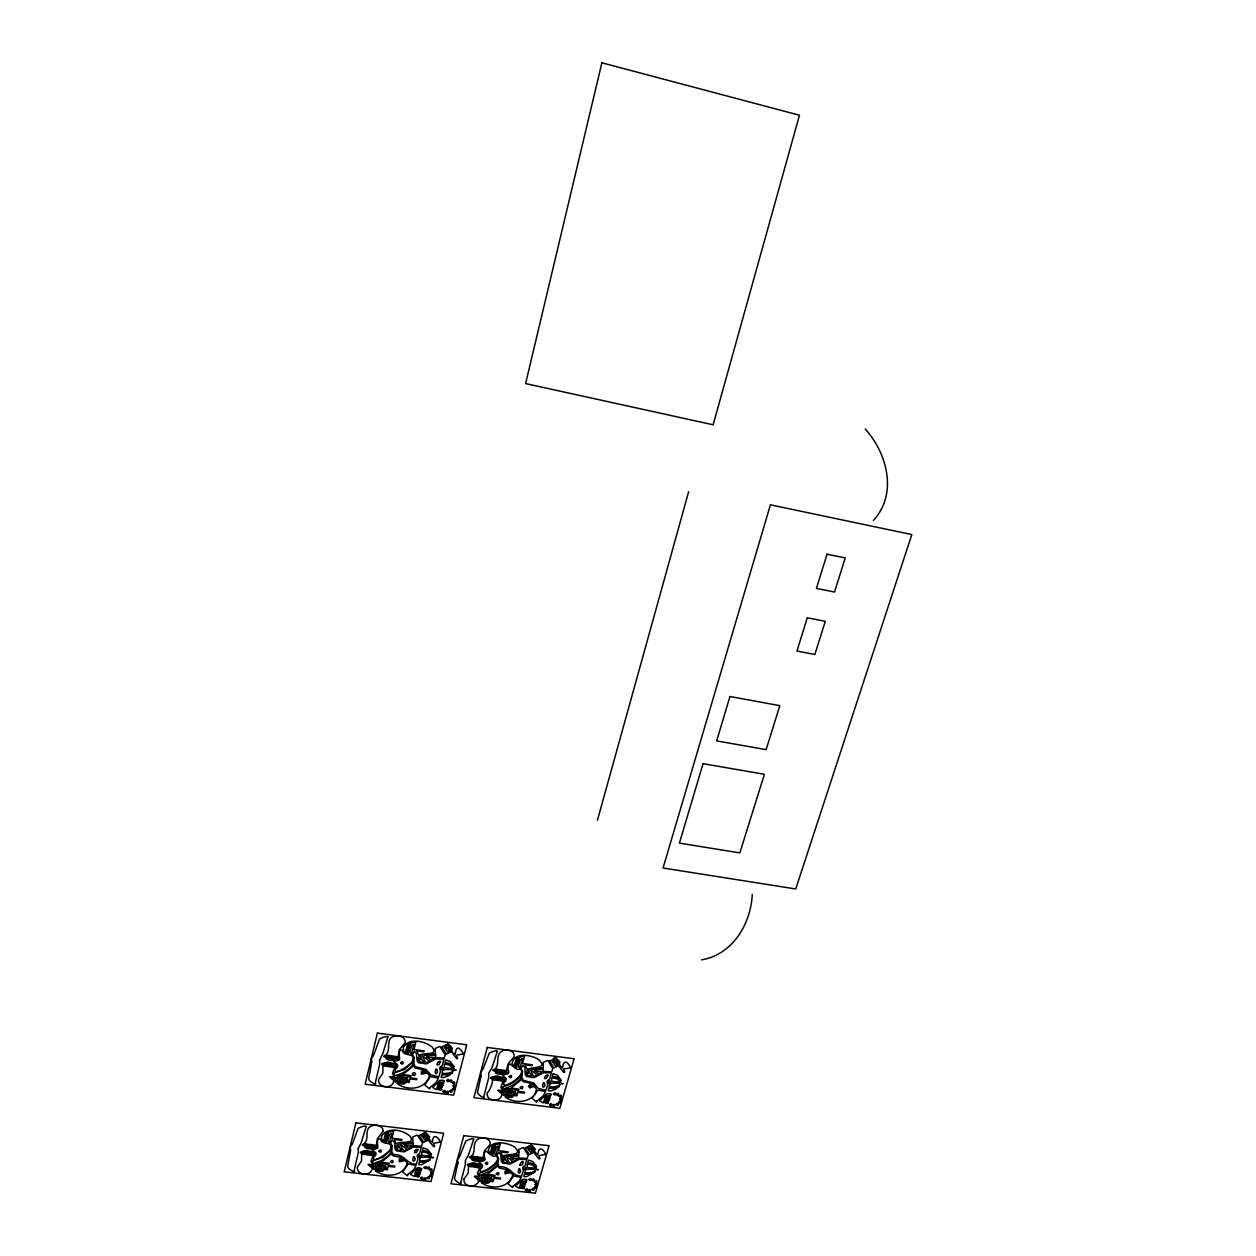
<?xml version="1.0" encoding="UTF-8"?>
<svg xmlns="http://www.w3.org/2000/svg" width="1256" height="1256" viewBox="0 0 1256 1256"><rect width="100%" height="100%" fill="white"/><g stroke="black" fill="none" stroke-linecap="round" stroke-linejoin="round"><path stroke-width="1.5" d="M384.524 1168.111C385.859 1163.448 387.555 1170.121 384.619 1168.363M487.328 1181.347C488.914 1185.381 490.955 1174.517 488.286 1178.191M406.285 1080.694C407.682 1075.842 409.44 1082.86 406.41 1080.992M505.634 1094.792C507.063 1099.11 509.575 1087.759 506.592 1091.574M373.409 1168.52C375.151 1172.633 376.737 1161.612 374.304 1165.317M375.999 1168.944C377.554 1172.79 379.626 1161.973 376.879 1165.647M378.731 1169.132C380.317 1173.355 382.374 1162.177 379.563 1166.023M381.384 1169.54C382.86 1173.387 385.105 1162.632 382.279 1166.212M397.603 1081.369C399.235 1085.765 401.339 1074.084 398.482 1078.119M400.381 1081.714C402.046 1086.063 404.055 1074.539 401.292 1078.402M403.082 1082.17C404.526 1086.236 406.944 1074.963 403.977 1078.778M514.128 1094.133C515.588 1089.407 517.111 1096.127 514.254 1094.447M484.738 1181.048C486.308 1185.162 488.349 1174.14 485.648 1178.002M503.075 1094.478C504.441 1098.78 506.922 1087.586 504.064 1091.181M508.335 1095.138C509.873 1099.408 512.134 1088.01 509.292 1091.919M490.421 1180.012C491.834 1175.522 493.373 1181.912 490.562 1180.342M752.281 894.351C750.884 923.819 732.625 954.701 701.617 959.835M597.448 820.199L688.649 491.693M395.844 1077.758C399.314 1074.571 395.64 1085.953 394.965 1081.039A11.147 9.122 -8.1 0 1 395.656 1078.072M480.499 1177.39C483.764 1174.282 480.326 1185.036 479.572 1180.467A10.723 8.525 -11.1 0 1 480.294 1177.688M483.026 1177.673C486.386 1174.69 482.775 1185.397 482.1 1180.75A10.723 8.525 -11.1 0 1 482.822 1177.971M511.946 1092.218C515.337 1089.156 511.679 1100.193 510.957 1095.467A10.912 8.902 -11.9 0 1 511.726 1092.563M438.564 1081.526C439.333 1079.265 446.084 1080.348 444.326 1081.667A3.313 2.716 -9.3 0 1 443.729 1081.966L438.532 1082.578L436.507 1089.69L432.676 1087.46L435.769 1084.336A39.956 32.876 -8.1 0 0 437.088 1083.347L437.999 1082.515M416.191 1168.63L417.965 1167.515L421.953 1168.63A3.25 2.591 -8.9 0 1 421.262 1169.006L416.176 1169.634L414.213 1176.448L410.445 1174.36L413.46 1171.346A39.187 31.431 -7.9 0 0 414.747 1170.388L415.642 1169.572M545.575 1094.902C546.282 1092.798 552.954 1093.599 551.196 1095.028A3.25 2.653 -12.8 0 1 550.615 1095.326L545.528 1095.938L543.346 1102.925L539.688 1100.79L542.78 1097.666A39.172 32.106 -11.8 0 0 544.084 1096.692L545.01 1095.876M521.303 1180.514C522.025 1178.473 528.54 1179.211 526.829 1180.593A3.187 2.543 -12.1 0 1 526.248 1180.891L521.256 1181.519L519.168 1188.207L515.541 1186.166L518.571 1183.183A38.418 30.741 -11.2 0 0 519.858 1182.241L520.753 1181.456M413.554 1156.87L413.46 1157.012A10.299 8.242 -9 0 0 412.91 1159.382L412.863 1160.073A1.79 1.429 -8.7 0 0 413.679 1161.141L414.763 1160.403A7.081 5.668 -8.5 0 0 415.061 1158.676L415.061 1158.519M437.779 1062.388L437.7 1062.529A9.954 8.18 -9.3 0 0 436.884 1064.711L438.721 1064.994L440.401 1061.744M519.058 1168.975L518.964 1169.101A10.095 8.054 -12.2 0 0 518.367 1171.44L518.304 1172.115A1.758 1.397 -11.9 0 0 519.073 1173.167L520.141 1172.445A6.955 5.542 -11.7 0 0 520.486 1170.733L520.486 1170.592M415.234 1150.465L415.312 1150.339A9.765 7.819 -9 0 0 414.449 1152.553L416.254 1152.82L417.887 1149.695M545.355 1076.109L545.277 1076.251A9.765 7.991 -13 0 0 544.413 1078.386L546.203 1078.668L547.946 1075.544M435.942 1069.217L435.879 1069.296A10.488 8.619 -9.3 0 0 435.283 1071.823L435.22 1072.545A1.821 1.492 -9 0 0 436.052 1073.676L437.151 1072.922A7.222 5.919 -8.8 0 0 437.465 1071.101L437.481 1070.944M543.377 1082.813L543.298 1082.908A10.299 8.415 -13 0 0 542.655 1085.388L542.576 1086.095A1.79 1.46 -12.7 0 0 543.346 1087.194L544.445 1086.456A7.081 5.793 -12.5 0 0 544.806 1084.666L544.821 1084.509M873.438 520.392C897.883 493.812 887.285 453.4 865.227 429.018M374.162 1156.336C369.547 1165.945 390.538 1151.752 390.506 1148.91C393.348 1140.385 381.997 1145.99 380.301 1138.878C375.513 1137.889 378.26 1146.116 377.805 1148.251L372.153 1149.821L376.078 1153.087L375.56 1155.661A12.591 10.048 -7.7 0 0 374.681 1156.022L374.508 1156.117M384.195 1065.402L384.32 1065.308A1.978 1.633 -7.3 0 0 387.586 1065.889A1.978 1.633 -7.4 0 0 390.663 1066.391A1.978 1.633 -7.5 0 0 393.599 1067.003L394.604 1067.6L392.516 1073.503L394.463 1076.832L389.47 1076.659L393.725 1080.568C393.583 1089.611 376.957 1088.277 378.715 1079.249L382.907 1073.032L382.907 1065.857A1.994 1.649 -7.2 0 0 383.818 1065.638L383.944 1065.559M493.011 1079.139L493.121 1079.045A1.947 1.586 -11 0 0 496.308 1079.611A1.947 1.586 -11.1 0 0 499.291 1080.097A1.947 1.586 -11.2 0 0 502.133 1080.71L503.106 1081.29L500.893 1087.084L502.698 1090.349L497.831 1090.192L501.882 1094.023C501.615 1102.831 485.334 1101.685 487.281 1092.736C490.625 1090.428 493.828 1078.92 492.054 1079.563M395.97 1068.197L396.142 1068.071A12.827 10.503 -7.9 0 1 397.226 1067.6L397.76 1064.915L393.787 1061.461L399.565 1059.876C400.052 1057.615 397.257 1049.058 402.155 1050.095C403.804 1057.489 415.548 1051.853 412.502 1060.676C412.769 1064.225 389.58 1078.15 396.331 1067.977M469.713 1163.621L473.292 1162.773L480.451 1164.469L478.85 1164.893A1.9 1.523 -10.6 0 0 476.369 1164.971A1.9 1.523 -10.6 0 0 473.308 1164.595A1.9 1.523 -10.5 0 0 470.215 1164.281L469.822 1163.715M362.67 1151.281L366.454 1150.496L373.833 1152.239L372.216 1152.678A1.947 1.554 -7.4 0 0 369.672 1152.741A1.947 1.554 -7.3 0 0 366.517 1152.364A1.947 1.554 -7.2 0 0 363.345 1152.035A1.9 1.523 -7.1 0 0 362.654 1151.328M509.292 1097.32L511.914 1097.383L513.861 1095.515L516.813 1095.891L517.786 1092.343L524.192 1093.144L524.474 1092.155L517.66 1091.15L519.011 1089.203L511.066 1088.057L521.319 1079.595L523.25 1081.652L531.382 1083.426L528.478 1086.157L529.891 1088.026C538.118 1082.86 538.102 1094.117 531.366 1097.681C523.783 1103.16 512.291 1102.423 504.975 1096.833L507.345 1096.519A5.008 4.082 -11.6 0 0 508.036 1096.943M471.581 1156.085C476.338 1152.05 471.707 1142.615 477.971 1139.223C482.069 1136.319 491.033 1138.234 490.185 1144.342L484.376 1151.014L483.183 1157.325L481.221 1157.718A1.9 1.523 -10.7 0 0 478.52 1157.608A1.9 1.523 -10.6 0 0 475.459 1157.231A1.915 1.523 -10.5 0 0 472.35 1156.917L472.256 1156.697A1.9 1.523 -10.4 0 0 471.581 1156.085L472.02 1156.383M386.016 1054.993C390.286 1050.581 387.115 1043.579 390.255 1038.555C394.4 1033.719 405.798 1035.242 405.186 1042.684L399.267 1049.733L398.183 1056.437L396.142 1056.83A1.978 1.633 -7.5 0 0 393.316 1056.688A1.978 1.633 -7.4 0 0 390.098 1056.265A1.978 1.633 -7.3 0 0 386.848 1055.888A1.978 1.633 -7.2 0 0 386.66 1055.527L386.267 1055.134M493.137 1076.769L496.779 1075.905L504.064 1077.742L502.431 1078.182A1.947 1.586 -11.2 0 0 499.904 1078.245A1.947 1.586 -11.1 0 0 496.795 1077.821A1.947 1.586 -11 0 0 493.639 1077.475L493.247 1076.863A1.963 1.617 -10.9 0 1 493.53 1077.208M384.383 1063.094L387.978 1062.121L395.483 1064.005L393.834 1064.444A1.978 1.633 -7.5 0 0 391.244 1064.507A1.978 1.633 -7.4 0 0 388.041 1064.068A1.978 1.633 -7.3 0 0 384.791 1063.706L384.744 1063.565A1.994 1.649 -7.2 0 0 384.257 1062.968M397.76 1081.353A11.147 9.122 -8.1 0 1 398.293 1078.402M438.14 1062.435A1.617 1.319 -9.1 0 1 440.605 1061.477M436.319 1069.076A1.821 1.492 -9 0 1 436.994 1070.818M403.239 1082.028A11.131 9.106 -8.3 0 1 403.773 1079.092M400.538 1081.699A11.131 9.106 -8.2 0 1 401.072 1078.747M376.172 1168.802A10.927 8.713 -8 0 1 376.674 1165.992M373.566 1168.52A10.943 8.729 -7.9 0 1 374.068 1165.694M415.673 1150.386A1.586 1.272 -8.8 0 1 418.091 1149.444M413.915 1156.745A1.79 1.429 -8.7 0 1 414.59 1158.393M381.541 1169.415A10.927 8.713 -8.1 0 1 382.044 1166.589M378.888 1169.116A10.927 8.713 -8 0 1 379.391 1166.29M509.182 1097.336A4.208 3.438 -11.6 0 1 508.036 1096.943M508.492 1095.122A10.927 8.902 -11.9 0 1 509.088 1092.233M543.738 1082.672A1.79 1.46 -12.6 0 1 544.35 1084.383M545.716 1076.157A1.586 1.287 -12.8 0 1 548.134 1075.215M503.232 1094.463A10.927 8.918 -11.7 0 1 503.829 1091.574M505.791 1094.792A10.927 8.902 -11.8 0 1 506.388 1091.888M519.419 1168.834A1.758 1.397 -11.9 0 1 520.031 1170.466M487.485 1181.331A10.707 8.509 -11.3 0 1 488.05 1178.568M484.895 1181.048A10.707 8.525 -11.2 0 1 485.475 1178.269M483.937 1155.834L485.209 1159.1L484.439 1160.544L478.881 1162.098L482.602 1165.285L482.021 1167.829A12.34 9.828 -10.9 0 0 481.158 1168.19C473.826 1178.944 505.493 1161.078 495.743 1155.897C489.84 1158.487 485.114 1144.64 483.937 1155.834M507.675 1068.228L508.947 1072.184L508.146 1073.692L502.479 1075.262L506.262 1078.637L505.65 1081.29A12.576 10.268 -11.5 0 0 504.771 1081.652C497.345 1092.563 528.525 1075.199 520.22 1068.966C513.908 1072.2 509.449 1057.175 507.675 1068.228M395.954 1145.912L396.346 1147.576L399.078 1146.21L398.466 1144.53L395.954 1145.912M506.922 1068.935L506.906 1070.316L504.896 1070.709A1.947 1.601 -11.3 0 0 502.149 1070.567A1.947 1.601 -11.2 0 0 499.025 1070.143A1.947 1.601 -11.1 0 0 495.869 1069.782L495.822 1069.672A1.931 1.586 -11 0 0 495.084 1068.903C499.982 1064.664 495.257 1054.914 501.709 1051.335C505.964 1048.289 515.101 1050.534 514.128 1056.798L508.146 1063.722L506.922 1068.935M418.075 1057.583L418.468 1059.342L421.247 1057.929L420.65 1056.17L418.075 1057.583M424.528 1136.868C427.747 1140.103 431.389 1130.824 424.528 1136.868M457.906 1162.852L454.452 1178.521A7.269 5.793 -10.2 0 0 455.661 1180.624L457.498 1182.084A23.566 18.824 -10.5 0 0 458.864 1182.885L461.015 1183.733L460.983 1182.555A4.883 3.894 -10.3 0 1 460.889 1181.723L465.301 1164.862A14.35 11.461 -9.9 0 0 465.364 1163.496L465.411 1160.308L468.174 1155.551A23.613 18.95 -9.7 0 0 468.928 1153.683L473.496 1139.757A8.713 7.002 -10.7 0 1 473.967 1139.051L471.989 1138.752A29.28 23.424 -10.6 0 0 469.681 1139.333L466.51 1140.636A5.118 4.113 -10.3 0 0 465.678 1141.327L459.963 1155.865A12.78 10.236 -9.7 0 1 459.068 1157.341L457.404 1159.633L457.686 1161.266A10.252 8.195 -9.7 0 1 457.875 1162.381L457.906 1162.852M488.38 1150.606L490.201 1153.699L492.509 1145.268L500.406 1143.651L498.475 1150.606L508.225 1151.893L507.801 1152.725L500.924 1151.925L502.416 1156.195C507.785 1153.306 524.474 1156.431 514.442 1146.901C507.22 1142.254 490.201 1139.49 488.38 1150.606M519.984 1165.113C523.014 1167.044 525.087 1158.189 520.879 1162.679A9.577 7.646 -12.2 0 0 520.062 1164.736L519.984 1165.113M518.901 1152.113L518.744 1157.954L527.128 1158.487L528.258 1155.41L523.36 1147.513L518.759 1149.46L518.901 1152.113M447.246 1048.383C450.48 1051.806 454.311 1042.119 447.246 1048.383M358.18 1148.675L358.337 1151.234A14.648 11.712 -6.6 0 1 358.321 1152.631L354.302 1169.776A4.993 3.972 -7.2 0 0 354.412 1170.623L354.475 1171.817L352.261 1170.953A24.037 19.233 -7.3 0 1 350.832 1170.152L348.901 1168.661A7.41 5.919 -7 0 1 347.598 1166.51L350.644 1150.088A10.472 8.384 -6.5 0 0 350.408 1148.957L350.063 1147.293L351.696 1144.97A13.031 10.472 -6.4 0 0 352.575 1143.462L358.007 1128.673A5.228 4.208 -7 0 1 358.855 1127.982L362.042 1126.648A29.877 23.943 -7.4 0 1 364.413 1126.051L366.454 1126.365A8.886 7.175 -7.3 0 0 365.983 1127.087L361.712 1141.249A24.099 19.358 -6.3 0 1 360.99 1143.148L358.18 1148.675M360.441 1152.568C363.314 1155.08 362.089 1149.523 360.441 1152.506M362.403 1145.064C365.308 1147.623 364.036 1141.987 362.403 1145.064M363.706 1153.055C366.532 1155.599 365.339 1150.088 363.706 1153.008M365.684 1145.566C368.369 1148.172 367.537 1142.552 365.7 1145.456M481.111 1075.858L477.484 1092.202A7.41 6.045 -10.7 0 0 478.709 1094.431L480.577 1095.97A24.021 19.656 -11.1 0 0 481.959 1096.802L484.125 1097.713L484.11 1096.488A4.977 4.066 -10.9 0 1 484.031 1095.625L488.631 1078.041A14.617 11.979 -10.3 0 0 488.694 1076.596L488.772 1073.268L491.614 1068.322A24.068 19.798 -10.1 0 0 492.399 1066.375L497.156 1051.853A8.886 7.332 -11.3 0 1 497.643 1051.115L495.618 1050.785A29.846 24.476 -11.2 0 0 493.247 1051.382L490.028 1052.716A5.228 4.302 -10.9 0 0 489.165 1053.423L483.246 1068.573A13.015 10.707 -10.2 0 1 482.32 1070.112L480.608 1072.498L480.891 1074.21A10.456 8.572 -10.2 0 1 481.079 1075.372L481.111 1075.858M478.944 1173.528L479.839 1175.443L490.405 1170.985L497.125 1164.783L496.921 1162.522L489.212 1169.399L478.944 1173.528M512.244 1063.33L514.081 1066.58L516.483 1057.788L524.537 1056.17L522.527 1063.424L532.434 1064.852L532.01 1065.716L525.008 1064.821L527.206 1069.39C532.984 1066.485 548.354 1069.06 538.824 1059.703C531.524 1054.695 514.018 1051.837 512.244 1063.33M366.846 1153.416C369.688 1155.928 368.463 1150.449 366.862 1153.306M368.824 1145.943C371.729 1148.408 370.41 1142.96 368.84 1145.817M369.876 1153.887C372.734 1156.462 371.572 1150.763 369.876 1153.887M371.87 1146.414C374.728 1148.973 373.487 1143.4 371.87 1146.414M373.079 1154.327C375.827 1156.886 374.853 1151.218 373.079 1154.264M375.057 1146.838C377.962 1149.397 376.627 1143.761 375.057 1146.838M543.314 1065.182L543.126 1071.274L551.651 1071.918L552.828 1068.715L547.899 1060.409L543.189 1062.419L543.314 1065.182M379.548 1060.143L379.704 1062.812A14.931 12.246 -6.6 0 1 379.673 1064.272L375.481 1082.17A5.087 4.16 -7.2 0 0 375.591 1083.049L375.638 1084.305L373.377 1083.379A24.508 20.127 -7.3 0 1 371.933 1082.531L369.971 1080.961A7.567 6.186 -7 0 1 368.667 1078.684L371.855 1061.54A10.676 8.761 -6.4 0 0 371.635 1060.362L371.289 1058.62L372.969 1056.202A13.298 10.943 -6.3 0 0 373.864 1054.632L379.485 1039.199A5.322 4.412 -7 0 1 380.364 1038.492L383.63 1037.142A30.458 25.041 -7.5 0 1 386.032 1036.53L388.23 1036.718A9.075 7.505 -7.4 0 0 387.633 1037.613L383.19 1052.402A24.571 20.253 -6.2 0 1 382.452 1054.381L379.548 1060.143M378.904 1151.14C382.264 1155.033 381.95 1146.916 378.904 1151.14M381.84 1064.225C384.854 1066.878 383.3 1061.022 381.84 1064.225M383.881 1056.406C386.832 1059.075 385.466 1053.203 383.896 1056.343M385.152 1064.774C388.12 1067.427 386.769 1061.618 385.152 1064.774M384.32 1141.751C387.429 1144.985 386.895 1137.983 384.32 1141.751M384.995 1138.972C388.167 1142.222 387.256 1135.314 384.995 1138.972M387.209 1056.955C389.941 1059.734 389.156 1053.721 387.209 1056.955M385.655 1136.303C388.732 1139.553 388.183 1132.645 385.671 1136.24M386.346 1133.524C389.533 1136.743 388.591 1129.851 386.361 1133.462M388.355 1065.182C391.087 1067.945 390.286 1062.011 388.355 1065.182M390.428 1057.364C393.316 1060.017 392.17 1054.255 390.428 1057.301M391.448 1065.7C394.133 1068.448 393.316 1062.607 391.464 1065.575M390.459 1161.69C393.787 1165.772 393.897 1157.577 390.49 1161.502M393.521 1057.897C396.331 1060.629 395.357 1054.71 393.521 1057.897M502.479 1087.209L503.373 1089.219L514.159 1084.65L521.052 1078.229L520.863 1075.874L512.95 1082.986L502.479 1087.209M394.698 1066.171C397.524 1068.903 396.456 1062.953 394.698 1066.171M396.77 1058.368C399.455 1061.132 398.843 1055.134 396.786 1058.306M400.664 1062.906C403.678 1067.113 404.212 1058.62 400.664 1062.812M406.238 1053.125C409.362 1056.547 408.514 1049.451 406.253 1053.046M406.96 1050.236C410.053 1053.674 409.487 1046.374 406.96 1050.236M407.635 1047.457C410.869 1050.785 409.911 1043.83 407.666 1047.3M408.357 1044.552C411.34 1048.006 411.042 1040.863 408.357 1044.552M502.212 1158.22L502.541 1159.869L505.242 1158.503L504.692 1156.87L502.212 1158.22M420.509 1178.207C423.57 1181.818 423.382 1174.376 420.509 1178.207M423.712 1178.929C426.836 1182.446 426.6 1175.224 423.743 1178.772M424.12 1167.688C427.228 1171.283 427.119 1163.778 424.135 1167.609M427.056 1168.096C429.662 1171.801 430.745 1164.265 427.071 1168.017M427.228 1177.736C430.243 1181.315 430.4 1173.842 427.244 1177.657M429.85 1175.553C432.708 1179.211 433.147 1171.628 429.866 1175.475M429.882 1169.886C432.928 1173.528 432.77 1166.055 429.882 1169.886M430.478 1172.79C433.838 1176.322 432.912 1168.928 430.494 1172.712M432.048 1157.592L433.414 1157.561L432.048 1157.592M526.28 1071.415L526.609 1073.142L529.357 1071.745L528.823 1070.018L526.28 1071.415M442.913 1091.59C446.006 1095.326 446.037 1087.602 442.913 1091.511M446.163 1092.375C449.365 1096.127 448.942 1088.371 446.178 1092.28M446.649 1080.615C449.664 1084.368 449.836 1076.675 446.681 1080.458M449.648 1081.071C452.741 1084.901 452.694 1076.957 449.648 1081.071M449.758 1091.15C452.411 1095.012 453.463 1087.131 449.774 1091.056M530.33 1149.287C533.439 1152.474 537.16 1143.337 530.33 1149.287M452.505 1082.97C455.488 1086.77 455.551 1079.061 452.521 1082.876M452.443 1088.889C455.41 1092.72 455.645 1084.839 452.443 1088.811M453.102 1086C456.525 1089.69 455.724 1081.95 453.102 1086M454.798 1070.143L456.195 1070.096L454.798 1070.096M554.979 1062.341C558.088 1065.7 562.013 1056.17 554.979 1062.341M467.373 1164.799C470.105 1167.264 469.006 1161.879 467.389 1164.689M469.509 1157.435C472.24 1159.979 471.204 1154.327 469.509 1157.435M470.545 1165.285C473.339 1167.766 472.083 1162.24 470.545 1165.285M472.68 1157.922C475.255 1160.45 474.564 1154.97 472.696 1157.812M473.59 1165.631C476.291 1168.19 475.176 1162.569 473.59 1165.631M475.741 1158.283C478.505 1160.748 477.39 1155.253 475.741 1158.22M476.542 1166.102C479.133 1168.645 478.442 1163.056 476.558 1166.039M478.693 1158.738C481.472 1161.172 480.294 1155.74 478.693 1158.676M479.651 1166.51C482.414 1168.975 481.299 1163.464 479.651 1166.447M481.802 1159.162C484.172 1161.831 483.905 1156.148 481.802 1159.162M485.413 1163.386C488.553 1167.232 488.505 1159.272 485.413 1163.386M490.735 1077.978C493.561 1080.553 492.478 1074.869 490.751 1077.915M492.964 1070.3C495.696 1072.985 494.738 1067.098 492.964 1070.3M493.969 1078.527C496.591 1081.243 495.743 1075.372 493.969 1078.527M431.059 1156.148L421.843 1155.394L421.765 1151.846L426.742 1152.71L431.059 1156.148M490.97 1154.138C493.812 1157.325 493.671 1150.559 490.97 1154.076M491.708 1151.422C494.817 1154.531 494 1147.78 491.724 1151.344M496.199 1070.85C498.773 1073.582 498.208 1067.678 496.199 1070.85M492.43 1148.8C495.429 1151.956 494.88 1145.174 492.43 1148.8M493.184 1146.069C496.214 1149.224 495.649 1142.379 493.184 1146.069M497.078 1078.92C499.653 1081.652 498.993 1075.811 497.078 1078.92M499.307 1071.242C501.945 1073.943 501.191 1068.102 499.307 1071.242M500.076 1079.422C502.714 1082.06 501.898 1076.345 500.092 1079.297M496.403 1173.732C499.747 1177.767 499.59 1169.446 496.403 1173.732M502.306 1071.745C504.818 1074.461 504.315 1068.683 502.337 1071.635M503.232 1079.877C506.042 1082.484 504.881 1076.737 503.232 1079.877M505.477 1072.216C508.24 1074.885 507.141 1069.076 505.477 1072.216M509.135 1076.659C512.181 1080.71 512.495 1072.514 509.151 1076.58M453.777 1068.62L444.404 1067.741L444.341 1064.036L449.413 1064.978L453.777 1068.62M514.85 1067.051C518.131 1070.253 516.938 1063.314 514.866 1066.972M515.635 1064.209C518.461 1067.647 518.32 1060.488 515.635 1064.209M516.373 1061.477C519.497 1064.758 518.807 1057.662 516.373 1061.477M517.158 1058.62C519.968 1062.011 519.749 1055.04 517.189 1058.478M520.267 1087.586C523.297 1091.951 523.878 1083.143 520.267 1087.586M525.259 1189.934C527.991 1193.545 528.446 1186.057 525.259 1189.934M528.352 1190.641C531.335 1194.142 531.257 1186.779 528.368 1190.562M529.074 1179.588C532.418 1183.026 531.461 1175.726 529.074 1179.588M531.932 1179.996C534.648 1183.607 535.15 1176.134 531.932 1179.996M531.822 1189.463C534.585 1193.012 535.15 1185.601 531.837 1189.385M534.444 1187.312C537.411 1190.814 537.38 1183.435 534.444 1187.234M534.632 1181.739C537.254 1185.397 538.023 1177.861 534.632 1181.739M535.135 1184.596C538.008 1188.145 538.102 1180.781 535.135 1184.518M537.097 1169.666L538.432 1169.619L537.113 1169.587M549.531 1104.778C552.781 1108.326 552.091 1100.978 549.563 1104.621M552.687 1105.547C555.686 1109.158 555.607 1101.732 552.719 1105.39M553.504 1094.007C556.722 1097.65 556.235 1089.941 553.504 1094.007M556.392 1094.447C559.203 1098.231 559.611 1090.491 556.392 1094.447M556.235 1104.338C558.685 1108.169 559.909 1100.492 556.235 1104.26M559.14 1096.3C561.919 1100.036 562.578 1092.265 559.155 1096.221M558.904 1102.124C562.06 1105.782 561.636 1098.027 558.904 1102.124M559.626 1099.283C562.139 1103.051 563.206 1095.483 559.658 1099.126M561.73 1083.693L563.096 1083.661L561.746 1083.614M419.096 1135.785L423.743 1142.285L429.615 1139.459L425.046 1140.228L420.572 1134.639L419.096 1135.785M441.735 1047.206L446.43 1054.051L452.427 1051.146L447.764 1051.9L443.242 1046.013L441.735 1047.206M536.155 1168.253L527.19 1167.499L527.222 1164.029L532.057 1164.877L536.155 1168.253M392.155 1145.912L391.809 1151.642L393.238 1154.609C405.343 1153.856 405.704 1164.218 416.364 1164.155L417.965 1158.911L417.118 1155.583L419.771 1152.945L421.247 1147.215L413.365 1147.042L404.118 1151.878L396.441 1150.841L395.075 1149.067L394.368 1142.159L392.217 1139.836L390.522 1143.054L392.155 1145.912M560.788 1082.201L551.667 1081.353L551.714 1077.711L556.628 1078.637L560.788 1082.201M414.213 1057.552L413.821 1063.549L415.249 1066.658L426.067 1069.421L430.682 1074.759L438.768 1076.847L440.432 1071.384L439.584 1067.898L442.316 1065.151L443.839 1059.185L435.816 1058.918L426.365 1063.895L418.546 1062.749L417.165 1060.88L416.474 1053.658L414.307 1051.193L412.549 1054.553L414.213 1057.552M381.463 1136.35L381.589 1139.192L383.52 1141.296L385.639 1132.724L393.678 1131.075L391.919 1138.172L401.936 1139.49L401.528 1140.322L394.447 1139.506L396.111 1143.855C400.334 1140.385 415.014 1145.158 410.476 1136.758C403.537 1129.631 387.193 1126.475 381.463 1136.35M403.364 1047.457L403.459 1050.424L405.437 1052.654L407.65 1043.705L415.846 1042.056L414.009 1049.451L424.214 1050.911L423.79 1051.79L416.584 1050.864L418.97 1055.527C423.79 1051.774 439.208 1056.453 432.033 1046.955C424.45 1040.894 408.922 1037.409 403.364 1047.457M431.373 1154.405L427.024 1151.281L422.393 1150.449L422.974 1147.858L427.511 1149.413L431.373 1154.405M525.071 1148.235L529.42 1154.625L535.229 1151.831L530.754 1152.6L526.547 1147.105L525.071 1148.235M425.643 1132.472L421.953 1134.325L425.643 1132.472M454.123 1066.784L449.711 1063.487L445.001 1062.576L445.597 1059.86L450.213 1061.54L454.123 1066.784M448.423 1043.799L444.655 1045.698L448.423 1043.799M549.641 1061.179L554.022 1067.898L559.956 1065.041L555.388 1065.794L551.149 1060.017L549.641 1061.179M498.506 1158.22L498.004 1163.857L499.307 1166.777C511.208 1166.008 511.176 1176.213 521.601 1176.134L523.312 1170.969L522.575 1167.703L525.244 1165.097L526.845 1159.461L519.152 1159.304L509.999 1164.077L502.541 1163.072L501.254 1161.313L500.752 1154.547L498.742 1152.254L496.984 1155.41L498.506 1158.22M522.496 1071.384L521.947 1077.271L523.265 1080.333L533.737 1083.017L538.086 1088.277L545.905 1090.318L547.695 1084.933L546.972 1081.51L549.688 1078.825L551.368 1072.938L543.534 1072.703L534.177 1077.601L526.578 1076.486L525.291 1074.649L524.82 1067.553L522.779 1065.151L520.973 1068.448L522.496 1071.384M357.458 1166.95C355.919 1175.663 372.027 1176.746 372.2 1168.096L367.992 1164.39L372.906 1164.5L370.96 1161.345L372.985 1155.677L371.996 1155.128A1.947 1.554 -7.4 0 1 369.123 1154.562A1.947 1.554 -7.3 0 1 366.093 1154.107A1.947 1.554 -7.2 0 1 362.874 1153.573L362.764 1153.667A1.9 1.523 -7.1 0 1 361.665 1154.107L361.54 1160.968L357.458 1166.95M413.161 1143.604L412.91 1145.66L421.498 1146.21L422.581 1143.086L417.322 1135.047L412.659 1137.025L413.161 1143.604M435.628 1055.338L435.361 1057.474L444.122 1058.133L445.236 1054.867L439.93 1046.421L435.173 1048.446L435.628 1055.338M536.516 1166.526L532.371 1163.448L527.865 1162.648L528.509 1160.104L532.889 1161.627L536.516 1166.526M531.539 1144.97L527.897 1146.791L531.539 1144.97M561.165 1080.411L556.957 1077.161L552.389 1076.282L553.048 1073.613L557.507 1075.262L561.165 1080.411M556.251 1057.835C551.761 1063.408 551.824 1056.845 556.251 1057.835M383.347 1130.902L377.459 1138.564L376.423 1144.985L374.429 1145.378A1.947 1.554 -7.4 0 0 371.65 1145.268A1.947 1.554 -7.3 0 0 368.495 1144.875A1.947 1.554 -7.2 0 0 365.308 1144.546A1.947 1.554 -7.1 0 0 364.224 1143.588C369.076 1139.412 365.292 1132.739 368.558 1127.967C372.577 1123.68 382.358 1124.277 383.347 1130.902M464.061 1178.944C462.601 1185.79 473.072 1188.223 476.982 1183.654C483.356 1179.384 466.604 1174.705 479.195 1176.527L477.39 1173.418L479.525 1167.845L478.567 1167.311A1.9 1.523 -10.6 0 1 475.773 1166.745A1.9 1.523 -10.6 0 1 472.853 1166.322A1.9 1.523 -10.5 0 1 469.713 1165.788L469.603 1165.882A1.868 1.492 -10.4 0 1 468.519 1166.322L468.205 1173.073L464.061 1178.944M422.974 1135.55C426.726 1138.658 429.615 1129.568 422.974 1135.55M445.676 1046.986C449.444 1050.299 452.521 1040.784 445.676 1046.986M440.542 1142.065L433.399 1143.305L434.717 1146.241L433.76 1146.744L429.144 1141.327L430.101 1140.401L432.394 1142.285C432.912 1133.069 437.622 1136.382 440.542 1142.065M463.543 1053.972L456.258 1055.197L457.577 1058.29L456.603 1058.808L452.176 1052.512L455.237 1054.129C456.211 1044.348 460.261 1047.959 463.543 1053.972M528.855 1148C532.481 1151.061 535.48 1142.112 528.855 1148M553.488 1060.975C557.115 1064.225 560.302 1054.867 553.488 1060.975M545.81 1154.39L538.808 1155.614L540.001 1158.503L539.06 1158.99L534.711 1153.683L535.684 1152.773L537.851 1154.609C538.573 1145.692 543.063 1148.643 545.81 1154.39M570.726 1067.804L563.583 1069.029L564.776 1072.043L563.818 1072.561L559.422 1066.956L560.412 1066.014L562.61 1067.977C563.379 1058.635 567.963 1061.791 570.726 1067.804M420.054 1158.126L419.52 1160.56C425.831 1162.24 439.977 1156.195 421.357 1157.247L420.054 1158.126M442.567 1070.583L442.002 1073.126C448.455 1074.932 462.852 1068.73 443.902 1069.672L442.567 1070.583M407.337 1162.899C403.616 1176.699 385.451 1178.191 375.418 1170.796L377.789 1170.482A5.008 4.003 -7.8 0 0 378.496 1170.875A4.223 3.36 -7.8 0 0 379.657 1171.267L382.405 1171.298L384.305 1169.462L387.272 1169.791L388.135 1166.337L394.62 1167.075L394.855 1166.118L387.978 1165.191L389.266 1163.276L381.227 1162.224L391.26 1153.919L393.269 1155.897L401.512 1157.561L399.22 1159.131L399.361 1161.784L405.076 1160.528L407.337 1162.899M429.583 1075.45C425.894 1089.706 407.148 1091.323 396.99 1083.426L399.408 1083.127A5.118 4.176 -7.9 0 0 400.13 1083.551A4.302 3.517 -7.9 0 0 401.308 1083.959L404.118 1084.007L406.065 1082.107L409.095 1082.484L409.99 1078.873L416.584 1079.705L416.835 1078.7L409.833 1077.679L411.152 1075.686L402.972 1074.508L413.24 1065.92L415.281 1068.008L423.665 1069.829L421.325 1071.447L421.451 1074.21L427.291 1072.954L429.583 1075.45M407.776 1174.595L407.494 1175.82L402.642 1171.958L408.184 1163.951L416.034 1165.442L413.899 1169.587L407.808 1174.486M429.945 1087.696L429.646 1088.968L424.732 1084.886L430.431 1076.565L438.423 1078.182L436.209 1082.499L429.992 1087.57M601.891 62.8L525.605 383.582L713.141 424.795L799.46 115.238L601.891 62.8M355.903 1122.864L344.191 1171.848L431.012 1181.535L443.635 1133.242L355.903 1122.864M377.381 1033.107L365.151 1084.242L453.589 1095.153L466.761 1044.772L377.381 1033.107M372.906 1165.238L372.043 1166.903L369.437 1165.003L372.906 1165.238M394.463 1077.601L393.568 1079.328L390.93 1077.303L394.463 1077.601M525.369 1170.2L524.788 1172.586C530.927 1174.234 544.759 1168.284 526.672 1169.336L525.369 1170.2M389.344 1134.984L387.963 1140.574A2.591 2.072 -7.9 0 0 389.486 1142.489L391.715 1133.524A2.591 2.088 -7.9 0 0 389.344 1134.984M411.403 1046.091L409.958 1051.931A2.638 2.167 -8.1 0 0 411.497 1053.957L413.821 1044.584A2.638 2.182 -8.1 0 0 411.403 1046.091M549.798 1084.148L549.17 1086.644C555.419 1088.403 569.627 1082.327 551.117 1083.253L549.798 1084.148M396.661 1148.502L397.979 1150.135L401.716 1150.323L399.345 1147.183L396.661 1148.502M418.782 1060.315L420.101 1062.027L423.916 1062.262L421.529 1058.949L418.782 1060.315M411.607 1146.069L409.048 1148.377L404.51 1145.519L411.607 1146.069M434.042 1057.897L431.405 1060.284L426.789 1057.254L434.042 1057.897M418.201 1155.567L419.19 1157.294L420.964 1156.242L419.818 1154.861L418.201 1155.567M440.699 1067.883L441.688 1069.704L443.509 1068.62L442.348 1067.16L440.699 1067.883M425.941 1138.391C427.197 1142.191 433.43 1132.315 425.941 1138.391M448.69 1049.985C449.915 1053.957 456.383 1043.72 448.69 1049.985M419.347 1176.166L418.311 1177.076L415.5 1176.181L419.347 1176.166M419.865 1174.156L418.829 1175.051L416.019 1174.156L419.865 1174.156M420.556 1172.241L419.52 1173.151L416.725 1172.241L420.556 1172.241M441.735 1089.439L440.668 1090.381L437.81 1089.407L438.658 1088.607L441.735 1089.439M442.269 1087.335L441.217 1088.277L438.36 1087.303L439.208 1086.503L442.269 1087.335M442.991 1085.341L441.939 1086.283L439.082 1085.31L439.93 1084.509L442.991 1085.341M421.137 1170.262L420.101 1171.157L417.29 1170.262L421.137 1170.262M443.604 1083.269L442.536 1084.211L439.679 1083.237L440.526 1082.437L443.604 1083.269M512.825 1174.894C508.978 1188.239 491.316 1190.107 481.456 1182.712L483.78 1182.398A4.914 3.909 -11 0 0 484.471 1182.791A4.129 3.297 -11 0 0 485.585 1183.152L488.27 1183.183L490.17 1181.378L493.059 1181.708L494 1178.301L500.296 1179.023L500.563 1178.081L493.875 1177.17L495.194 1175.302L487.375 1174.266L497.392 1166.086L499.307 1168.033L507.298 1169.666L505.022 1171.22L505.085 1173.811L510.69 1172.57L512.825 1174.894M512.935 1186.402L512.621 1187.595L507.989 1183.811L513.625 1175.946L521.24 1177.39L519.042 1181.456L512.966 1186.292M537.003 1100.963L536.673 1102.218L531.995 1098.215L537.788 1090.051L545.528 1091.621L543.267 1095.86L537.003 1100.963M463.794 1135.628L450.967 1183.764L535.401 1193.2L549.076 1145.707L463.794 1135.628M487.281 1047.441L473.905 1097.666L559.846 1108.279L574.102 1058.761L487.281 1047.441M479.164 1177.249L478.285 1178.882L475.789 1177.013L479.164 1177.249M502.683 1091.103L501.756 1092.798L499.244 1090.82L502.683 1091.103M496.073 1147.497L494.55 1152.992A2.528 2.025 -11.2 0 0 495.979 1154.861L498.412 1146.053A2.543 2.041 -11.2 0 0 496.073 1147.497M520.094 1060.143L518.508 1065.873A2.591 2.12 -11.9 0 0 519.953 1067.851L522.496 1058.667A2.591 2.135 -11.9 0 0 520.094 1060.143M502.824 1160.764L504.049 1162.365L507.691 1162.554L505.477 1159.476L502.824 1160.764M526.892 1074.084L528.132 1075.764L531.837 1076L529.592 1072.75L526.892 1074.084M517.472 1158.362L514.913 1160.622L510.564 1157.828L517.472 1158.362M541.823 1071.698L539.201 1074.053L534.789 1071.085L541.823 1071.698M523.642 1167.672L524.553 1169.383L526.311 1168.347L525.228 1166.997L523.642 1167.672M548.04 1081.495L548.966 1083.284L550.756 1082.217L549.673 1080.788L548.04 1081.495M531.68 1150.779C532.811 1154.531 539.122 1144.797 531.68 1150.779M556.345 1063.91C557.444 1067.835 563.991 1057.725 556.345 1063.91M524.176 1187.94L523.14 1188.82L520.424 1187.94L524.176 1187.94M524.741 1185.947L523.705 1186.842L520.989 1185.962L524.741 1185.947M525.463 1184.078L524.427 1184.957L521.727 1184.078L525.463 1184.078M548.448 1102.674L547.38 1103.6L544.633 1102.658L545.481 1101.857L548.448 1102.674M549.029 1100.617L547.977 1101.528L545.214 1100.586L546.062 1099.785L549.029 1100.617M549.798 1098.655L548.731 1099.565L545.983 1098.623L546.831 1097.822L549.798 1098.655M526.091 1182.116L525.055 1183.011L522.339 1182.132L526.091 1182.116M550.442 1096.614L549.374 1097.54L546.627 1096.598L547.475 1095.797L550.442 1096.614M441.892 1074.634L441.107 1077.303L443.902 1077.491L448.627 1075.795L452.647 1072.624L446.744 1074.948L441.892 1074.634M419.41 1162.02L418.672 1164.563L421.404 1164.736L429.96 1159.995L424.183 1162.271L419.41 1162.02M770.43 504.818L663.042 868.006L795.723 888.965L911.809 534.569L770.43 504.818M703.046 763.679L679.402 843.121L739.847 852.887L764.386 774.293L703.046 763.679M729.94 696.515L716.658 740.899L766.144 749.628L779.819 705.636L729.94 696.515M807.294 617.779L796.948 651.063L814.83 654.486L825.286 621.312L807.294 617.779M827.06 554.21L816.416 588.405L834.502 592.031L845.241 557.947L827.06 554.21M549.013 1088.136L548.181 1090.757L550.897 1090.946L555.56 1089.266L559.579 1086.142L553.755 1088.434L549.013 1088.136M524.647 1174.015L523.846 1176.527L526.5 1176.684L534.993 1172.021L529.294 1174.266L524.647 1174.015M394.557 1072.687L394.149 1075.058L395.122 1075.686L402.893 1072.954L409.22 1068.825L412.926 1064.523L412.659 1062.121L404.762 1069.343L394.557 1072.687M372.969 1160.544L372.577 1162.821L373.534 1163.401L381.149 1160.732L387.335 1156.729L390.946 1152.584L390.663 1150.276L382.954 1157.263L372.969 1160.544M429.379 1061.304L426.757 1062.717L424.968 1061.399L422.157 1055.574L429.379 1061.304M407.07 1149.381L404.495 1150.747L402.736 1149.507L399.958 1143.949L407.07 1149.381M537.191 1075.058L534.585 1076.439L532.889 1075.152L530.315 1069.437L537.191 1075.058M512.95 1161.612L510.407 1162.962L508.711 1161.737L506.152 1156.289L512.95 1161.612M409.001 1076.188L406.913 1077.915L397.132 1075.78L399.439 1074.995L409.001 1076.188M387.162 1163.778L385.121 1165.442L375.497 1163.48L377.773 1162.711L387.162 1163.778M516.907 1089.706L514.819 1091.401L505.32 1089.313L507.612 1088.528L516.907 1089.706M493.121 1175.789L491.08 1177.437L481.755 1175.506L483.984 1174.753L493.121 1175.789M424.889 1070.41L422.063 1072.907L426.977 1071.996L424.889 1070.41M402.721 1158.126L399.958 1160.528L404.777 1159.602L402.721 1158.126M532.56 1084.007L529.435 1085.89L530.111 1086.848L534.554 1085.561L532.56 1084.007M508.46 1170.215L505.697 1172.586L510.423 1171.675L508.46 1170.215M386.361 1057.489L385.639 1057.913L386.644 1059.169L389.439 1060.3L395.216 1060.566L396.362 1060.08L395.624 1059.232A1.978 1.633 -7.5 0 1 392.736 1058.588A1.978 1.633 -7.4 0 1 389.658 1058.086A1.978 1.633 -7.3 0 1 386.361 1057.489M364.852 1146.084L365.135 1147.686L367.882 1148.738L373.55 1148.942L374.665 1148.486L373.943 1147.686A1.947 1.554 -7.4 0 1 371.101 1147.073A1.947 1.554 -7.3 0 1 368.071 1146.634A1.947 1.554 -7.2 0 1 364.852 1146.084M495.351 1071.368L495.586 1073.001L498.271 1074.116L503.892 1074.367L505.022 1073.896L504.331 1073.064A1.947 1.601 -11.3 0 1 501.521 1072.436A1.947 1.601 -11.2 0 1 498.538 1071.949A1.947 1.601 -11.1 0 1 495.351 1071.368M471.864 1158.44L472.099 1159.995L474.737 1161.031L480.263 1161.235L481.362 1160.78L480.687 1159.979A1.9 1.523 -10.7 0 1 477.924 1159.398A1.9 1.523 -10.6 0 1 474.988 1158.958A1.915 1.523 -10.5 0 1 471.864 1158.44M510.58 1156.572L507.911 1155.74L517.598 1154.594L517.739 1156.164L510.58 1156.572M534.821 1069.767L532.104 1068.887L541.98 1067.757L542.121 1069.406L534.821 1069.767M404.495 1144.232L401.732 1143.4L411.623 1142.238L411.827 1143.839L404.495 1144.232M426.789 1055.919L423.979 1055.009L434.074 1053.894L434.262 1055.558L426.789 1055.919M413.287 1075.246A1.586 1.303 -8.3 0 0 415.532 1073.864A1.586 1.303 -8.3 0 0 413.067 1073.017A1.586 1.303 -8.3 0 0 413.287 1075.246"/></g></svg>
